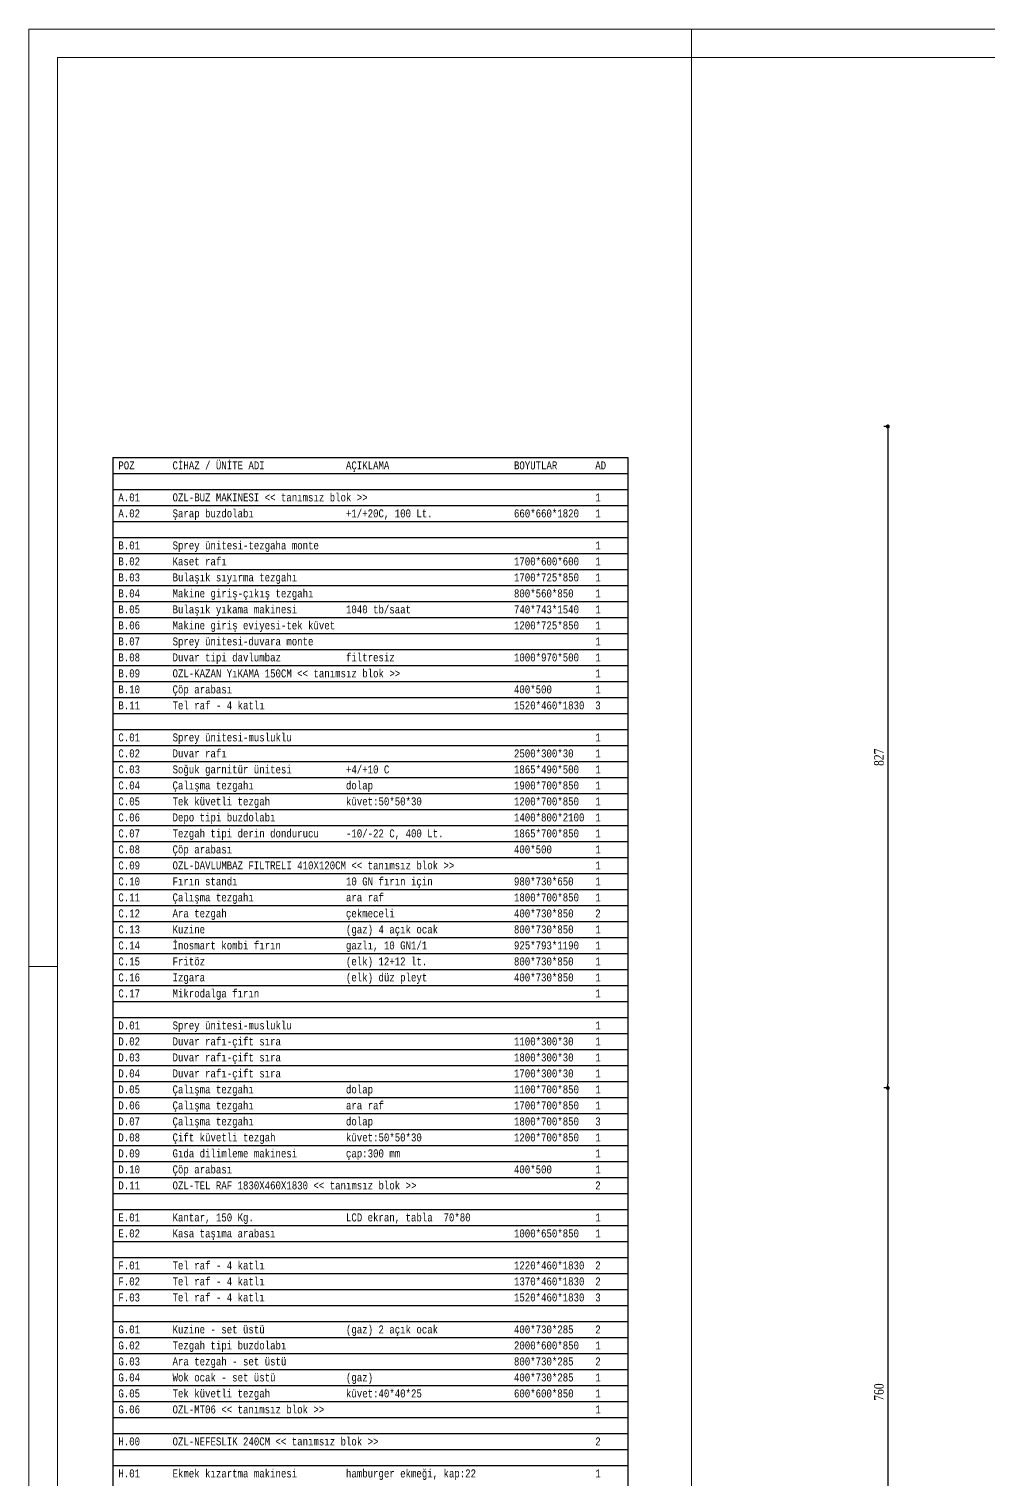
# Model space of a CAD drawing. Extents: x 820 to 5791, y 1495 to 5010.
# Drawn here: x 820 to 2020, y 3197 to 5010 of the extents above; entities that cross this region are included whole.
import ezdxf

# ---------------------------------------------------------------- set-up
doc = ezdxf.new("R2010")
doc.units = 0
doc.header["$LTSCALE"] = 20
doc.linetypes.add('BORDER', pattern=[1.75, 0.5, -0.25, 0.5, -0.25, 0, -0.25])
doc.layers.get('0').update_dxf_attribs({"linetype": 'CONTINUOUS', "lineweight": 15})
doc.layers.get('DEFPOINTS').update_dxf_attribs({"linetype": 'CONTINUOUS'})
for name, color, linetype, lineweight in [('-DWG_ANA_1', 7, 'BORDER', 25), ('0_YKA_layout', 11, 'CONTINUOUS', 18), ('ölç', 63, 'CONTINUOUS', 20)]:
    doc.layers.add(name, color=color, linetype=linetype, lineweight=lineweight)
for name, color, linetype in [('BL-A', 1, 'CONTINUOUS'), ('BL-B', 5, 'CONTINUOUS'), ('BL-C', 140, 'CONTINUOUS'), ('BL-D', 180, 'CONTINUOUS'), ('BL-E', 32, 'CONTINUOUS'), ('BL-F', 34, 'CONTINUOUS'), ('BL-G', 102, 'CONTINUOUS'), ('BL-H', 210, 'CONTINUOUS')]:
    doc.layers.add(name, color=color, linetype=linetype)
doc.layers.add('dış ölçü', color=7, linetype='CONTINUOUS', lineweight=20, true_color=0x0d6787)
doc.styles.add('antet', font='monos.ttf', dxfattribs={"width": 0.8})
doc.styles.add('TRS', font='times.ttf', dxfattribs={"width": 0.8})
doc.dimstyles.new('dış ölçü', dxfattribs={"dimtxt": 12, "dimasz": 5, "dimexe": 5, "dimexo": 35, "dimgap": 5, "dimtad": 1, "dimdec": 0, "dimdsep": 46, "dimtxsty": 'TRS', "dimblk": 'DOT', "dimcen": 0, "dimdle": 0.1, "dimclrd": 256, "dimclre": 256, "dimclrt": 73, "dimadec": 0, "dimazin": 0, "dimtfac": 0.3, "dimtdec": 0, "dimtix": 1, "dimtmove": 2, "dimatfit": 3, "dimldrblk": 'DOT', "dimfxl": 1, "dimfxlon": 1, "dimtolj": 1, "dimarcsym": 0})

# ---------------------------------------------------------------- blocks, each defined once
blk = doc.blocks.new('_Dot')
at = {"layer": 'ölç', "color": 0, "lineweight": -2}
blk.add_line((-0.5, 0), (-1, 0), dxfattribs=at)
at = {"layer": 'ölç', "color": 0, "const_width": 0.5}
blk.add_lwpolyline([(-0.25, 0, 1), (0.25, 0, 1)], format="xyb", close=True, dxfattribs=at)
blk = doc.blocks.new('*D167')
at = {"layer": 'DEFPOINTS', "color": 0, "transparency": 16777216}
for p in [(2055, 4513.7), (1894.2, 3686.8), (2059, 3686.8)]:
    blk.add_point(p, dxfattribs=at)
at = {"layer": 'dış ölçü', "lineweight": -2, "transparency": 16777216}
for p, q in [((1895.2, 4513.7), (1889.2, 4513.7)), ((1894.2, 4508.7), (1894.2, 3691.8)), ((1895.2, 3686.8), (1889.2, 3686.8))]:
    blk.add_line(p, q, dxfattribs=at)
at = {"layer": 'dış ölçü', "lineweight": -2, "transparency": 16777216, "xscale": 5, "yscale": 5, "zscale": 5}
for p, rotation in [((1894.2, 4513.7), 90), ((1894.2, 3686.8), 270)]:
    blk.add_blockref('_Dot', p, dxfattribs=dict(at, rotation=rotation))
at = {"layer": 'dış ölçü', "color": 73, "transparency": 16777216, "insert": (1883.1, 4100.2), "char_height": 12, "attachment_point": 5, "rotation": 90, "style": 'TRS'}
blk.add_mtext('\\A1;827', dxfattribs=at)
blk = doc.blocks.new('*D168')
at = {"layer": 'DEFPOINTS', "color": 0, "transparency": 16777216}
for p in [(2059, 3686.8), (1894.2, 2926.5), (1894.2, 2926.5)]:
    blk.add_point(p, dxfattribs=at)
at = {"layer": 'dış ölçü', "lineweight": -2, "transparency": 16777216}
for p, q in [((1895.2, 3686.8), (1889.2, 3686.8)), ((1894.2, 3681.8), (1894.2, 2931.5)), ((1894.2, 2926.5), (1899.2, 2926.5))]:
    blk.add_line(p, q, dxfattribs=at)
at = {"layer": 'dış ölçü', "lineweight": -2, "transparency": 16777216, "xscale": 5, "yscale": 5, "zscale": 5}
for p, rotation in [((1894.2, 3686.8), 90), ((1894.2, 2926.5), 270)]:
    blk.add_blockref('_Dot', p, dxfattribs=dict(at, rotation=rotation))
at = {"layer": 'dış ölçü', "color": 73, "transparency": 16777216, "insert": (1883.1, 3306.7), "char_height": 12, "attachment_point": 5, "rotation": 90, "style": 'TRS'}
blk.add_mtext('\\A1;760', dxfattribs=at)
blk = doc.blocks.new('*U48')
for p, q in [((-2100, 8910), (-2100, 90)), ((-2100, 8820), (-2100, 8910)), ((-12510, 8820), (-90, 8820)), ((-90, 8820), (-90, 90)), ((-90, 5940), (0, 5940))]:
    blk.add_line(p, q)
blk.add_lwpolyline([(-12600, 0), (-12600, 8910), (0, 8910), (0, 0)], close=True)

msp = doc.modelspace()

# ---------------------------------------------------------------- linework, layer by layer
at = {"layer": '-DWG_ANA_1', "linetype": 'Continuous'}
for p, q in [((925, 4475), (1569, 4475)), ((925, 4475), (925, 2755)), ((1569, 4475), (1569, 2755))]:
    msp.add_line(p, q, dxfattribs=at)
for points in [[(925, 4455), (1569, 4455)], [(925, 4435), (1569, 4435)], [(925, 4375), (1569, 4375)], [(925, 4135), (1569, 4135)], [(925, 3775), (1569, 3775)], [(925, 3535), (1569, 3535)], [(925, 3475), (1569, 3475)], [(925, 3395), (1569, 3395)], [(925, 3255), (1569, 3255)], [(925, 3215), (1569, 3215)]]:
    msp.add_lwpolyline(points, dxfattribs=at)
at = {"layer": 'BL-A', "linetype": 'Continuous'}
for points in [[(925, 4415), (1569, 4415)], [(925, 4395), (1569, 4395)]]:
    msp.add_lwpolyline(points, dxfattribs=at)
at = {"layer": 'BL-B', "linetype": 'Continuous'}
for points in [[(925, 4355), (1569, 4355)], [(925, 4335), (1569, 4335)], [(925, 4315), (1569, 4315)], [(925, 4295), (1569, 4295)], [(925, 4275), (1569, 4275)], [(925, 4255), (1569, 4255)], [(925, 4235), (1569, 4235)], [(925, 4215), (1569, 4215)], [(925, 4195), (1569, 4195)], [(925, 4175), (1569, 4175)], [(925, 4155), (1569, 4155)]]:
    msp.add_lwpolyline(points, dxfattribs=at)
at = {"layer": 'BL-C', "linetype": 'Continuous'}
for points in [[(925, 4115), (1569, 4115)], [(925, 4095), (1569, 4095)], [(925, 4075), (1569, 4075)], [(925, 4055), (1569, 4055)], [(925, 4035), (1569, 4035)], [(925, 4015), (1569, 4015)], [(925, 3995), (1569, 3995)], [(925, 3975), (1569, 3975)], [(925, 3955), (1569, 3955)], [(925, 3935), (1569, 3935)], [(925, 3915), (1569, 3915)], [(925, 3895), (1569, 3895)], [(925, 3875), (1569, 3875)], [(925, 3855), (1569, 3855)], [(925, 3835), (1569, 3835)], [(925, 3815), (1569, 3815)], [(925, 3795), (1569, 3795)]]:
    msp.add_lwpolyline(points, dxfattribs=at)
at = {"layer": 'BL-D', "linetype": 'Continuous'}
for points in [[(925, 3755), (1569, 3755)], [(925, 3735), (1569, 3735)], [(925, 3715), (1569, 3715)], [(925, 3695), (1569, 3695)], [(925, 3675), (1569, 3675)], [(925, 3655), (1569, 3655)], [(925, 3635), (1569, 3635)], [(925, 3615), (1569, 3615)], [(925, 3595), (1569, 3595)], [(925, 3575), (1569, 3575)], [(925, 3555), (1569, 3555)]]:
    msp.add_lwpolyline(points, dxfattribs=at)
at = {"layer": 'BL-E', "linetype": 'Continuous'}
for points in [[(925, 3515), (1569, 3515)], [(925, 3495), (1569, 3495)]]:
    msp.add_lwpolyline(points, dxfattribs=at)
at = {"layer": 'BL-F', "linetype": 'Continuous'}
for points in [[(925, 3455), (1569, 3455)], [(925, 3435), (1569, 3435)], [(925, 3415), (1569, 3415)]]:
    msp.add_lwpolyline(points, dxfattribs=at)
at = {"layer": 'BL-G', "linetype": 'Continuous'}
for points in [[(925, 3375), (1569, 3375)], [(925, 3355), (1569, 3355)], [(925, 3335), (1569, 3335)], [(925, 3315), (1569, 3315)], [(925, 3295), (1569, 3295)], [(925, 3275), (1569, 3275)]]:
    msp.add_lwpolyline(points, dxfattribs=at)
at = {"layer": 'BL-H', "linetype": 'Continuous'}
msp.add_lwpolyline([(925, 3235), (1569, 3235)], dxfattribs=at)

# ---------------------------------------------------------------- block references
at = {"layer": '0_YKA_layout', "xscale": -0.3945508202554345, "yscale": 0.3945508202554345, "zscale": 0.3945508202554345}
msp.add_blockref('*U48', (820, 1495), dxfattribs=at)

# ---------------------------------------------------------------- texts
at = {"layer": '-DWG_ANA_1', "linetype": 'Continuous', "style": 'antet', "width": 0.8}
msp.add_text(' POZ       CİHAZ / ÜNİTE ADI               AÇIKLAMA                       BOYUTLAR       AD ', height=10, dxfattribs=at).set_placement((925, 4460))
at = {"layer": 'BL-A', "linetype": 'Continuous', "style": 'antet', "width": 0.8}
for s, p in [(' A.01      OZL-BUZ MAKINESI << tanımsız blok >>                                          1', (925, 4420)), (' A.02      Şarap buzdolabı                 +1/+20C, 100 Lt.               660*660*1820   1', (925, 4400))]:
    msp.add_text(s, height=10, dxfattribs=at).set_placement(p)
at = {"layer": 'BL-B', "linetype": 'Continuous', "style": 'antet', "width": 0.8}
for s, p in [(' B.01      Sprey ünitesi-tezgaha monte                                                   1', (925, 4360)), (' B.02      Kaset rafı                                                     1700*600*600   1', (925, 4340)), (' B.03      Bulaşık sıyırma tezgahı                                        1700*725*850   1', (925, 4320)), (' B.04      Makine giriş-çıkış tezgahı                                     800*560*850    1', (925, 4300)), (' B.05      Bulaşık yıkama makinesi         1040 tb/saat                   740*743*1540   1', (925, 4280)), (' B.06      Makine giriş eviyesi-tek küvet                                 1200*725*850   1', (925, 4260)), (' B.07      Sprey ünitesi-duvara monte                                                    1', (925, 4240)), (' B.08      Duvar tipi davlumbaz            filtresiz                      1000*970*500   1', (925, 4220)), (' B.09      OZL-KAZAN YıKAMA 150CM << tanımsız blok >>                                    1', (925, 4200)), (' B.10      Çöp arabası                                                    400*500        1', (925, 4180)), (' B.11      Tel raf - 4 katlı                                              1520*460*1830  3', (925, 4160))]:
    msp.add_text(s, height=10, dxfattribs=at).set_placement(p)
at = {"layer": 'BL-C', "linetype": 'Continuous', "style": 'antet', "width": 0.8}
for s, p in [(' C.01      Sprey ünitesi-musluklu                                                        1', (925, 4120)), (' C.02      Duvar rafı                                                     2500*300*30    1', (925, 4100)), (' C.03      Soğuk garnitür ünitesi          +4/+10 C                       1865*490*500   1', (925, 4080)), (' C.04      Çalışma tezgahı                 dolap                          1900*700*850   1', (925, 4060)), (' C.05      Tek küvetli tezgah              küvet:50*50*30                 1200*700*850   1', (925, 4040)), (' C.06      Depo tipi buzdolabı                                            1400*800*2100  1', (925, 4020)), (' C.07      Tezgah tipi derin dondurucu     -10/-22 C, 400 Lt.             1865*700*850   1', (925, 4000)), (' C.08      Çöp arabası                                                    400*500        1', (925, 3980)), (' C.09      OZL-DAVLUMBAZ FILTRELI 410X120CM << tanımsız blok >>                          1', (925, 3960)), (' C.10      Fırın standı                    10 GN fırın için               980*730*650    1', (925, 3940)), (' C.11      Çalışma tezgahı                 ara raf                        1800*700*850   1', (925, 3920)), (' C.12      Ara tezgah                      çekmeceli                      400*730*850    2', (925, 3900)), (' C.13      Kuzine                          (gaz) 4 açık ocak              800*730*850    1', (925, 3880)), (' C.14      İnosmart kombi fırın            gazlı, 10 GN1/1                925*793*1190   1', (925, 3860)), (' C.15      Fritöz                          (elk) 12+12 lt.                800*730*850    1', (925, 3840)), (' C.16      Izgara                          (elk) düz pleyt                400*730*850    1', (925, 3820)), (' C.17      Mikrodalga fırın                                                              1', (925, 3800))]:
    msp.add_text(s, height=10, dxfattribs=at).set_placement(p)
at = {"layer": 'BL-D', "linetype": 'Continuous', "style": 'antet', "width": 0.8}
for s, p in [(' D.01      Sprey ünitesi-musluklu                                                        1', (925, 3760)), (' D.02      Duvar rafı-çift sıra                                           1100*300*30    1', (925, 3740)), (' D.03      Duvar rafı-çift sıra                                           1800*300*30    1', (925, 3720)), (' D.04      Duvar rafı-çift sıra                                           1700*300*30    1', (925, 3700)), (' D.05      Çalışma tezgahı                 dolap                          1100*700*850   1', (925, 3680)), (' D.06      Çalışma tezgahı                 ara raf                        1700*700*850   1', (925, 3660)), (' D.07      Çalışma tezgahı                 dolap                          1800*700*850   3', (925, 3640)), (' D.08      Çift küvetli tezgah             küvet:50*50*30                 1200*700*850   1', (925, 3620)), (' D.09      Gıda dilimleme makinesi         çap:300 mm                                    1', (925, 3600)), (' D.10      Çöp arabası                                                    400*500        1', (925, 3580)), (' D.11      OZL-TEL RAF 1830X460X1830 << tanımsız blok >>                                 2', (925, 3560))]:
    msp.add_text(s, height=10, dxfattribs=at).set_placement(p)
at = {"layer": 'BL-E', "linetype": 'Continuous', "style": 'antet', "width": 0.8}
for s, p in [(' E.01      Kantar, 150 Kg.                 LCD ekran, tabla  70*80                       1', (925, 3520)), (' E.02      Kasa taşıma arabası                                            1000*650*850   1', (925, 3500))]:
    msp.add_text(s, height=10, dxfattribs=at).set_placement(p)
at = {"layer": 'BL-F', "linetype": 'Continuous', "style": 'antet', "width": 0.8}
for s, p in [(' F.01      Tel raf - 4 katlı                                              1220*460*1830  2', (925, 3460)), (' F.02      Tel raf - 4 katlı                                              1370*460*1830  2', (925, 3440)), (' F.03      Tel raf - 4 katlı                                              1520*460*1830  3', (925, 3420))]:
    msp.add_text(s, height=10, dxfattribs=at).set_placement(p)
at = {"layer": 'BL-G', "linetype": 'Continuous', "style": 'antet', "width": 0.8}
for s, p in [(' G.01      Kuzine - set üstü               (gaz) 2 açık ocak              400*730*285    2', (925, 3380)), (' G.02      Tezgah tipi buzdolabı                                          2000*600*850   1', (925, 3360)), (' G.03      Ara tezgah - set üstü                                          800*730*285    2', (925, 3340)), (' G.04      Wok ocak - set üstü             (gaz)                          400*730*285    1', (925, 3320)), (' G.05      Tek küvetli tezgah              küvet:40*40*25                 600*600*850    1', (925, 3300)), (' G.06      OZL-MT06 << tanımsız blok >>                                                  1', (925, 3280))]:
    msp.add_text(s, height=10, dxfattribs=at).set_placement(p)
at = {"layer": 'BL-H', "linetype": 'Continuous', "style": 'antet', "width": 0.8}
for s, p in [(' H.00      OZL-NEFESLIK 240CM << tanımsız blok >>                                        2', (925, 3240)), (' H.01      Ekmek kızartma makinesi         hamburger ekmeği, kap:22                      1', (925, 3200))]:
    msp.add_text(s, height=10, dxfattribs=at).set_placement(p)

# ---------------------------------------------------------------- dimensions: what is measured, and where the dimension line sits
at = {"layer": 'dış ölçü'}
for base, p1, p2, picture, middle in [((1894.2, 3686.8), (2055, 4513.7), (2059, 3686.8), '*D167', (1883.1, 4100.2)), ((1894.2, 2926.5), (2059, 3686.8), (1894.2, 2926.5), '*D168', (1883.1, 3306.7))]:
    dim = msp.add_linear_dim(base=base, p1=p1, p2=p2, angle=90, dimstyle='dış ölçü', dxfattribs=at)
    dim.commit()
    dim.dimension.update_dxf_attribs({"geometry": picture, "text_midpoint": middle})

doc.saveas('drawing.dxf')
